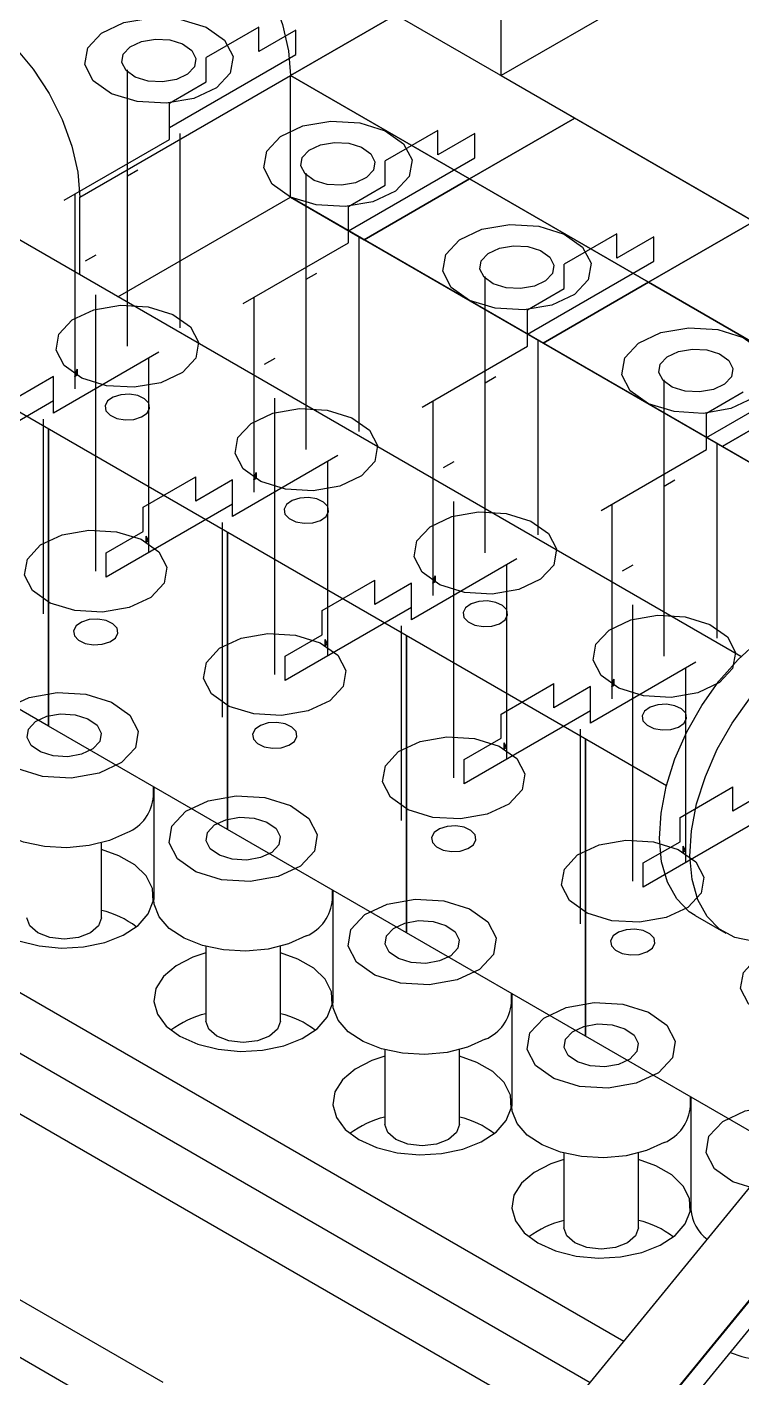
# Model space of a CAD drawing. Header units: millimetres. Extents: x 0 to 1189, y 0 to 841.
# Drawn here: x 449.1 to 497.1, y 477.6 to 568.4 of the extents above; entities that cross this region are included whole.
import ezdxf

# ---------------------------------------------------------------- set-up
doc = ezdxf.new("R2010")
doc.units = ezdxf.units.MM

msp = doc.modelspace()

# ---------------------------------------------------------------- linework, layer by layer
at = {"color": 7, "linetype": 'Continuous', "lineweight": 25}
for p, q in [((497.029, 526.08), (374.983, 596.535)), ((369.984, 587.874), (492.029, 517.419)), ((480.926, 565.087), (480.926, 573.252)), ((495.068, 573.251), (480.926, 565.087)), ((485.876, 562.229), (469.783, 571.519)), ((466.784, 565.087), (473.855, 569.169)), ((473.855, 569.169), (466.784, 565.087)), ((452.642, 556.924), (466.784, 565.088)), ((466.784, 556.922), (466.784, 565.088)), ((478.805, 558.147), (466.784, 565.087)), ((466.784, 565.087), (478.805, 558.147)), ((480.926, 565.087), (515.566, 545.089)), ((478.805, 558.147), (485.876, 562.229)), ((485.876, 562.229), (478.805, 558.147)), ((497.897, 555.29), (485.876, 562.229)), ((471.734, 554.065), (478.805, 558.147)), ((478.805, 558.147), (471.734, 554.065)), ((490.825, 551.208), (478.805, 558.147)), ((478.805, 558.147), (490.825, 551.208)), ((452.642, 551.704), (452.642, 556.924)), ((455.193, 550.231), (466.784, 556.922)), ((507.091, 533.653), (466.784, 556.922)), ((466.784, 556.922), (471.734, 554.065)), ((497.897, 555.29), (490.825, 551.208)), ((490.825, 551.208), (497.897, 555.29)), ((471.734, 554.065), (483.754, 547.126)), ((490.825, 551.208), (483.754, 547.126)), ((483.754, 547.126), (490.825, 551.208)), ((511.329, 539.371), (490.825, 551.208)), ((490.825, 551.208), (502.846, 544.268)), ((483.754, 547.126), (507.091, 533.653)), ((502.846, 544.268), (495.775, 540.186)), ((495.775, 540.186), (502.846, 544.268)), ((450.52, 521.405), (450.52, 541.382)), ((450.52, 541.382), (450.52, 521.405)), ((385.096, 540.189), (489.168, 480.11)), ((382.299, 537.721), (486.899, 477.337)), ((484.63, 474.564), (379.271, 535.386)), ((462.541, 534.442), (462.541, 514.466)), ((462.541, 514.466), (462.541, 534.442)), ((450.52, 521.405), (438.5, 528.345)), ((474.562, 527.503), (474.562, 507.526)), ((474.562, 507.526), (474.562, 527.503)), ((462.541, 514.466), (450.52, 521.405)), ((486.583, 500.587), (486.583, 520.563)), ((486.583, 520.563), (486.583, 500.587)), ((457.581, 516.709), (457.581, 517.329)), ((457.602, 517.317), (457.602, 509.77)), ((474.562, 507.526), (462.541, 514.466)), ((454.081, 508.544), (454.081, 513.56)), ((469.602, 509.77), (469.602, 510.39)), ((469.623, 510.378), (469.623, 502.83)), ((493.963, 508.682), (496.008, 507.501)), ((421.158, 396.988), (511.814, 507.788)), ((486.583, 500.587), (474.562, 507.526)), ((461.102, 506.621), (461.102, 501.604)), ((466.102, 501.604), (466.102, 506.621)), ((425.72, 394.952), (515.768, 505.009)), ((481.623, 502.83), (481.623, 503.45)), ((481.643, 503.438), (481.643, 495.891)), ((427.766, 395.564), (515.115, 502.322)), ((498.604, 493.648), (486.583, 500.587)), ((473.123, 499.681), (473.123, 494.665)), ((478.123, 494.665), (478.123, 499.681)), ((493.643, 495.891), (493.643, 496.511)), ((493.664, 496.499), (493.664, 488.951)), ((485.143, 492.742), (485.143, 487.725)), ((490.143, 487.725), (490.143, 492.742)), ((440.529, 487.552), (458.207, 477.347))]:
    msp.add_line(p, q, dxfattribs=at)
at = {"color": 7, "linetype": 'Continuous'}
for p, q in [((464.663, 568.35), (461.127, 566.308)), ((464.663, 566.716), (464.663, 568.35)), ((467.137, 568.145), (464.663, 566.716)), ((467.137, 566.512), (467.137, 568.145)), ((458.652, 561.614), (467.137, 566.512)), ((461.127, 564.675), (461.127, 566.308)), ((455.824, 546.916), (455.824, 565.47)), ((458.652, 563.247), (461.127, 564.675)), ((458.652, 561.614), (458.652, 563.247)), ((458.652, 560.797), (458.652, 561.614)), ((451.581, 556.715), (458.652, 560.797)), ((459.359, 561.205), (459.359, 548.141)), ((476.683, 561.41), (473.148, 559.369)), ((476.683, 559.777), (476.683, 561.41)), ((479.158, 561.206), (476.683, 559.777)), ((479.158, 559.573), (479.158, 561.206)), ((470.673, 554.674), (479.158, 559.573)), ((473.148, 557.736), (473.148, 559.369)), ((455.824, 558.349), (456.531, 558.757)), ((467.844, 539.977), (467.844, 558.531)), ((452.288, 557.123), (452.288, 544.059)), ((470.673, 556.307), (473.148, 557.736)), ((470.673, 554.674), (470.673, 556.307)), ((470.673, 553.858), (470.673, 554.674)), ((471.38, 554.266), (471.38, 541.201)), ((488.704, 554.471), (485.169, 552.43)), ((488.704, 552.837), (488.704, 554.471)), ((491.179, 554.266), (488.704, 552.837)), ((491.179, 552.633), (491.179, 554.266)), ((463.602, 549.776), (470.673, 553.858)), ((453.702, 553.042), (452.995, 552.634)), ((482.694, 547.735), (491.179, 552.633)), ((467.844, 551.409), (468.552, 551.817)), ((479.865, 533.037), (479.865, 551.591)), ((485.169, 550.796), (485.169, 552.43)), ((482.694, 549.368), (485.169, 550.796)), ((453.702, 531.813), (453.702, 550.367)), ((464.309, 550.184), (464.309, 537.119)), ((482.694, 547.735), (482.694, 549.368)), ((482.694, 546.918), (482.694, 547.735)), ((483.401, 547.326), (483.401, 534.262)), ((457.945, 546.51), (450.874, 542.428)), ((457.238, 546.102), (457.238, 533.037)), ((465.723, 546.102), (465.016, 545.694)), ((475.623, 542.836), (482.694, 546.918)), ((452.445, 545.374), (452.303, 544.884)), ((452.303, 544.884), (452.445, 545.374)), ((452.445, 544.965), (452.445, 545.374)), ((452.445, 545.374), (452.445, 544.965)), ((494.715, 540.795), (503.2, 545.694)), ((450.874, 544.878), (448.399, 543.449)), ((450.874, 543.244), (450.874, 544.878)), ((452.303, 544.884), (452.445, 544.965)), ((452.445, 544.965), (452.303, 544.884)), ((479.865, 544.47), (480.572, 544.878)), ((491.886, 526.098), (491.886, 544.652)), ((465.723, 524.873), (465.723, 543.427)), ((494.715, 542.428), (497.189, 543.857)), ((450.874, 543.244), (442.389, 538.346)), ((450.874, 542.428), (450.874, 543.244)), ((476.33, 543.244), (476.33, 530.18)), ((450.167, 542.02), (450.167, 528.955)), ((494.715, 540.795), (494.715, 542.428)), ((494.715, 539.979), (494.715, 540.795)), ((487.643, 535.897), (494.715, 539.979)), ((495.422, 540.387), (495.422, 527.322)), ((469.966, 539.57), (462.895, 535.488)), ((469.259, 539.162), (469.259, 526.098)), ((477.744, 539.163), (477.037, 538.755)), ((456.884, 536.101), (460.42, 538.142)), ((460.42, 536.509), (460.42, 538.142)), ((462.895, 537.938), (460.42, 536.509)), ((462.895, 536.305), (462.895, 537.938)), ((464.465, 538.434), (464.324, 537.944)), ((464.324, 537.944), (464.465, 538.434)), ((464.324, 537.944), (464.465, 538.026)), ((464.465, 538.026), (464.324, 537.944)), ((464.465, 538.026), (464.465, 538.434)), ((464.465, 538.434), (464.465, 538.026)), ((491.886, 537.53), (492.593, 537.938)), ((462.895, 536.305), (454.409, 531.407)), ((462.895, 535.488), (462.895, 536.305)), ((477.744, 517.934), (477.744, 536.488)), ((488.351, 536.305), (488.351, 523.24)), ((456.884, 534.468), (456.884, 536.101)), ((454.409, 533.04), (456.884, 534.468)), ((462.188, 535.08), (462.188, 522.016)), ((457.081, 534.172), (457.223, 533.845)), ((457.081, 533.763), (457.081, 534.172)), ((457.081, 534.172), (457.081, 533.763)), ((457.223, 533.845), (457.081, 534.172)), ((457.223, 533.845), (457.081, 533.763)), ((457.081, 533.763), (457.223, 533.845)), ((454.409, 531.407), (454.409, 533.04)), ((481.987, 532.631), (474.916, 528.549)), ((481.28, 532.223), (481.28, 519.158)), ((489.765, 532.223), (489.058, 531.815)), ((468.905, 529.162), (472.441, 531.203)), ((472.441, 529.57), (472.441, 531.203)), ((474.916, 530.999), (472.441, 529.57)), ((474.916, 529.365), (474.916, 530.999)), ((476.486, 531.495), (476.345, 531.005)), ((476.345, 531.005), (476.486, 531.495)), ((476.345, 531.005), (476.486, 531.087)), ((476.486, 531.087), (476.345, 531.005)), ((476.486, 531.087), (476.486, 531.495)), ((476.486, 531.495), (476.486, 531.087)), ((474.916, 529.365), (466.43, 524.467)), ((468.905, 527.529), (468.905, 529.162)), ((474.916, 528.549), (474.916, 529.365)), ((489.765, 510.994), (489.765, 529.548)), ((474.208, 528.141), (474.208, 515.076)), ((466.43, 526.1), (468.905, 527.529)), ((469.102, 527.232), (469.244, 526.905)), ((469.102, 526.824), (469.102, 527.232)), ((469.102, 527.232), (469.102, 526.824)), ((469.244, 526.905), (469.102, 527.232)), ((469.244, 526.905), (469.102, 526.824)), ((469.102, 526.824), (469.244, 526.905)), ((466.43, 524.467), (466.43, 526.1)), ((494.007, 525.692), (486.936, 521.609)), ((493.3, 525.283), (493.3, 512.219)), ((488.507, 524.555), (488.366, 524.065)), ((488.366, 524.065), (488.507, 524.555)), ((488.507, 524.147), (488.507, 524.555)), ((488.507, 524.555), (488.507, 524.147)), ((480.926, 522.222), (484.461, 524.263)), ((484.461, 522.63), (484.461, 524.263)), ((486.936, 524.059), (484.461, 522.63)), ((486.936, 522.426), (486.936, 524.059)), ((488.366, 524.065), (488.507, 524.147)), ((488.507, 524.147), (488.366, 524.065)), ((373.092, 522.623), (498.604, 450.166)), ((486.936, 522.426), (478.451, 517.528)), ((480.926, 520.589), (480.926, 522.222)), ((486.936, 521.609), (486.936, 522.426)), ((486.229, 521.201), (486.229, 508.137)), ((478.451, 519.161), (480.926, 520.589)), ((481.123, 520.293), (481.264, 519.966)), ((481.123, 519.884), (481.123, 520.293)), ((481.123, 520.293), (481.123, 519.884)), ((481.264, 519.966), (481.123, 520.293)), ((481.264, 519.966), (481.123, 519.884)), ((481.123, 519.884), (481.264, 519.966)), ((478.451, 517.528), (478.451, 519.161)), ((492.947, 515.283), (496.482, 517.324)), ((496.482, 515.691), (496.482, 517.324)), ((498.957, 517.12), (496.482, 515.691)), ((498.957, 515.487), (490.472, 510.588)), ((492.947, 513.65), (492.947, 515.283)), ((490.472, 512.221), (492.947, 513.65)), ((493.144, 513.353), (493.285, 513.027)), ((493.144, 512.945), (493.144, 513.353)), ((493.144, 513.353), (493.144, 512.945)), ((493.285, 513.027), (493.144, 513.353)), ((493.285, 513.027), (493.144, 512.945)), ((493.144, 512.945), (493.285, 513.027)), ((490.472, 510.588), (490.472, 512.221)), ((420.812, 389.018), (519.149, 509.205))]:
    msp.add_line(p, q, dxfattribs=at)
at = {"color": 7, "linetype": 'Continuous', "lineweight": 25, "flags": 128}
for points in [[(454.713, 577.83), (455.784, 578.227), (457.007, 578.276), (458.333, 577.975), (459.713, 577.335), (461.092, 576.382), (462.419, 575.152), (463.641, 573.691), (464.713, 572.057), (465.592, 570.312), (466.246, 568.523), (466.648, 566.759), (466.784, 565.088)], [(438.5, 565.088), (438.635, 566.602), (439.038, 567.902), (439.691, 568.936), (440.571, 569.666), (441.642, 570.063), (442.865, 570.112), (444.191, 569.811), (445.571, 569.171), (446.95, 568.218), (448.277, 566.988), (449.499, 565.527), (450.571, 563.893), (451.45, 562.148), (452.103, 560.359), (452.506, 558.595), (452.642, 556.924)], [(493.963, 508.682), (493.559, 508.95), (492.721, 509.805), (492.098, 510.931), (491.707, 512.294), (491.561, 513.852), (491.665, 515.558), (492.014, 517.361), (492.599, 519.205), (493.401, 521.035), (494.397, 522.795), (495.556, 524.431), (496.843, 525.893), (498.218, 527.138), (499.64, 528.128), (501.066, 528.832), (502.453, 529.229), (503.757, 529.307), (503.864, 529.298)], [(498.638, 506.982), (497.812, 506.969), (496.629, 507.212), (495.603, 507.77), (494.766, 508.625), (494.142, 509.751), (493.751, 511.113), (493.606, 512.672), (493.709, 514.378), (494.058, 516.181), (494.643, 518.025), (495.446, 519.855), (496.441, 521.614), (497.6, 523.25), (498.887, 524.713), (500.262, 525.958), (501.685, 526.948), (502.417, 527.345)], [(455.824, 514.26), (454.635, 513.728), (453.255, 513.383), (451.769, 513.247), (450.272, 513.329), (448.857, 513.623), (447.613, 514.111), (446.619, 514.762), (445.936, 515.536), (445.608, 516.383), (445.581, 516.709)], [(447.338, 507.523), (448.527, 506.991), (449.907, 506.646), (451.393, 506.51), (452.89, 506.592), (454.305, 506.886), (455.549, 507.374), (456.544, 508.025), (457.226, 508.799), (457.554, 509.646), (457.507, 510.514), (457.088, 511.348), (456.322, 512.095), (455.258, 512.709), (454.081, 513.121)], [(467.844, 507.32), (466.656, 506.788), (465.276, 506.443), (463.79, 506.308), (462.293, 506.389), (460.878, 506.683), (459.634, 507.171), (458.639, 507.823), (457.957, 508.596), (457.628, 509.444), (457.602, 509.77)], [(453.349, 507.523), (452.538, 507.21), (451.581, 507.1), (450.624, 507.21), (449.813, 507.523), (449.271, 507.991), (449.081, 508.544)], [(454.081, 508.544), (453.891, 507.991), (453.349, 507.523)], [(461.102, 506.182), (460.229, 505.898), (459.101, 505.323), (458.256, 504.605), (457.746, 503.788), (457.605, 502.924), (457.84, 502.066), (458.437, 501.27), (459.359, 500.584)], [(459.359, 500.584), (460.548, 500.051), (461.928, 499.707), (463.413, 499.571), (464.911, 499.653), (466.326, 499.947), (467.57, 500.435), (468.564, 501.086), (469.247, 501.86), (469.575, 502.707), (469.528, 503.575), (469.108, 504.408), (468.343, 505.156), (467.279, 505.77), (466.102, 506.182)], [(479.865, 500.381), (478.677, 499.849), (477.297, 499.504), (475.811, 499.368), (474.314, 499.45), (472.899, 499.744), (471.655, 500.232), (470.66, 500.883), (469.977, 501.657), (469.649, 502.504), (469.623, 502.83)], [(465.37, 500.584), (464.559, 500.271), (463.602, 500.161), (462.645, 500.271), (461.834, 500.584), (461.292, 501.052), (461.102, 501.604)], [(466.102, 501.604), (465.912, 501.052), (465.37, 500.584)], [(473.123, 499.242), (472.25, 498.958), (471.122, 498.384), (470.277, 497.666), (469.767, 496.849), (469.626, 495.985), (469.861, 495.127), (470.458, 494.33), (471.38, 493.644)], [(471.38, 493.644), (472.568, 493.112), (473.949, 492.767), (475.434, 492.631), (476.932, 492.713), (478.347, 493.007), (479.591, 493.495), (480.585, 494.146), (481.268, 494.92), (481.596, 495.767), (481.549, 496.635), (481.129, 497.469), (480.364, 498.216), (479.3, 498.83), (478.123, 499.242)], [(491.886, 493.441), (490.698, 492.909), (489.317, 492.564), (487.832, 492.429), (486.335, 492.51), (484.92, 492.804), (483.676, 493.292), (482.681, 493.944), (481.998, 494.717), (481.67, 495.565), (481.643, 495.891)], [(477.39, 493.644), (476.579, 493.331), (475.623, 493.221), (474.666, 493.331), (473.855, 493.644), (473.313, 494.112), (473.123, 494.665)], [(478.123, 494.665), (477.932, 494.112), (477.39, 493.644)], [(485.143, 492.303), (484.271, 492.019), (483.143, 491.444), (482.297, 490.726), (481.788, 489.909), (481.646, 489.045), (481.882, 488.188), (482.479, 487.391), (483.401, 486.705)], [(483.401, 486.705), (484.589, 486.173), (485.97, 485.828), (487.455, 485.692), (488.952, 485.774), (490.367, 486.068), (491.611, 486.556), (492.606, 487.207), (493.289, 487.981), (493.617, 488.828), (493.57, 489.696), (493.15, 490.529), (492.384, 491.277), (491.321, 491.891), (490.143, 492.303)], [(489.411, 486.705), (488.6, 486.392), (487.643, 486.282), (486.687, 486.392), (485.876, 486.705), (485.334, 487.173), (485.143, 487.725)], [(490.143, 487.725), (489.953, 487.173), (489.411, 486.705)]]:
    msp.add_lwpolyline(points, dxfattribs=at)
at = {"color": 7, "linetype": 'Continuous', "flags": 128}
for points in [[(462.36, 567.457), (462.922, 566.379), (462.727, 565.258), (461.803, 564.266), (460.292, 563.554), (458.424, 563.229), (456.483, 563.342), (454.765, 563.875), (453.53, 564.747), (452.968, 565.826), (453.163, 566.946), (454.087, 567.938), (455.598, 568.651), (457.466, 568.976), (459.407, 568.863), (461.125, 568.33), (462.36, 567.457)], [(460.152, 566.78), (460.433, 566.241), (460.336, 565.68), (459.874, 565.184), (459.119, 564.828), (458.185, 564.666), (457.214, 564.722), (456.355, 564.989), (455.738, 565.425), (455.456, 565.964), (455.554, 566.524), (456.016, 567.02), (456.771, 567.377), (457.705, 567.539), (458.676, 567.483), (459.535, 567.216), (460.152, 566.78)], [(460.152, 566.78), (460.433, 566.241), (460.336, 565.68), (459.874, 565.184), (459.119, 564.828), (458.185, 564.666), (457.214, 564.722), (456.355, 564.989), (455.738, 565.425), (455.456, 565.964), (455.554, 566.524), (456.016, 567.02), (456.771, 567.377), (457.705, 567.539), (458.676, 567.483), (459.535, 567.216), (460.152, 566.78)], [(460.152, 566.78), (460.433, 566.241), (460.336, 565.68), (459.874, 565.184), (459.119, 564.828), (458.185, 564.666), (457.214, 564.722), (456.355, 564.989), (455.738, 565.425), (455.456, 565.964), (455.554, 566.524), (456.016, 567.02), (456.771, 567.377), (457.705, 567.539), (458.676, 567.483), (459.535, 567.216), (460.152, 566.78)], [(474.381, 560.518), (474.943, 559.44), (474.747, 558.319), (473.824, 557.327), (472.313, 556.614), (470.445, 556.29), (468.504, 556.403), (466.785, 556.936), (465.551, 557.808), (464.989, 558.886), (465.184, 560.007), (466.108, 560.999), (467.618, 561.711), (469.487, 562.036), (471.428, 561.923), (473.146, 561.39), (474.381, 560.518)], [(472.173, 559.84), (472.454, 559.301), (472.357, 558.741), (471.895, 558.245), (471.139, 557.889), (470.205, 557.726), (469.235, 557.783), (468.376, 558.049), (467.758, 558.485), (467.477, 559.025), (467.575, 559.585), (468.037, 560.081), (468.792, 560.437), (469.726, 560.6), (470.697, 560.543), (471.556, 560.277), (472.173, 559.84)], [(472.173, 559.84), (472.454, 559.301), (472.357, 558.741), (471.895, 558.245), (471.139, 557.889), (470.205, 557.726), (469.235, 557.783), (468.376, 558.049), (467.758, 558.485), (467.477, 559.025), (467.575, 559.585), (468.037, 560.081), (468.792, 560.437), (469.726, 560.6), (470.697, 560.543), (471.556, 560.277), (472.173, 559.84)], [(472.173, 559.84), (472.454, 559.301), (472.357, 558.741), (471.895, 558.245), (471.139, 557.889), (470.205, 557.726), (469.235, 557.783), (468.376, 558.049), (467.758, 558.485), (467.477, 559.025), (467.575, 559.585), (468.037, 560.081), (468.792, 560.437), (469.726, 560.6), (470.697, 560.543), (471.556, 560.277), (472.173, 559.84)], [(486.401, 553.579), (486.964, 552.5), (486.768, 551.38), (485.845, 550.387), (484.334, 549.675), (482.466, 549.35), (480.525, 549.463), (478.806, 549.996), (477.572, 550.868), (477.01, 551.947), (477.205, 553.067), (478.128, 554.059), (479.639, 554.772), (481.507, 555.097), (483.448, 554.984), (485.167, 554.451), (486.401, 553.579)], [(484.194, 552.901), (484.475, 552.362), (484.377, 551.801), (483.916, 551.305), (483.16, 550.949), (482.226, 550.787), (481.256, 550.843), (480.396, 551.11), (479.779, 551.546), (479.498, 552.085), (479.596, 552.645), (480.058, 553.141), (480.813, 553.498), (481.747, 553.66), (482.718, 553.604), (483.577, 553.337), (484.194, 552.901)], [(484.194, 552.901), (484.475, 552.362), (484.377, 551.801), (483.916, 551.305), (483.16, 550.949), (482.226, 550.787), (481.256, 550.843), (480.396, 551.11), (479.779, 551.546), (479.498, 552.085), (479.596, 552.645), (480.058, 553.141), (480.813, 553.498), (481.747, 553.66), (482.718, 553.604), (483.577, 553.337), (484.194, 552.901)], [(484.194, 552.901), (484.475, 552.362), (484.377, 551.801), (483.916, 551.305), (483.16, 550.949), (482.226, 550.787), (481.256, 550.843), (480.396, 551.11), (479.779, 551.546), (479.498, 552.085), (479.596, 552.645), (480.058, 553.141), (480.813, 553.498), (481.747, 553.66), (482.718, 553.604), (483.577, 553.337), (484.194, 552.901)], [(460.062, 548.217), (460.602, 547.182), (460.414, 546.106), (459.527, 545.154), (458.077, 544.47), (456.284, 544.158), (454.42, 544.266), (452.77, 544.778), (451.586, 545.615), (451.046, 546.651), (451.233, 547.726), (452.12, 548.679), (453.57, 549.363), (455.364, 549.674), (457.227, 549.566), (458.877, 549.054), (460.062, 548.217)], [(498.422, 546.639), (498.984, 545.561), (498.789, 544.44), (497.866, 543.448), (496.355, 542.735), (494.487, 542.411), (492.546, 542.524), (490.827, 543.057), (489.593, 543.929), (489.03, 545.007), (489.226, 546.128), (490.149, 547.12), (491.66, 547.833), (493.528, 548.157), (495.469, 548.044), (497.188, 547.511), (498.422, 546.639)], [(496.215, 545.962), (496.496, 545.422), (496.398, 544.862), (495.936, 544.366), (495.181, 544.01), (494.247, 543.847), (493.277, 543.904), (492.417, 544.17), (491.8, 544.606), (491.519, 545.146), (491.617, 545.706), (492.078, 546.202), (492.834, 546.558), (493.768, 546.721), (494.738, 546.664), (495.598, 546.398), (496.215, 545.962)], [(496.215, 545.962), (496.496, 545.422), (496.398, 544.862), (495.936, 544.366), (495.181, 544.01), (494.247, 543.847), (493.277, 543.904), (492.417, 544.17), (491.8, 544.606), (491.519, 545.146), (491.617, 545.706), (492.078, 546.202), (492.834, 546.558), (493.768, 546.721), (494.738, 546.664), (495.598, 546.398), (496.215, 545.962)], [(496.215, 545.962), (496.496, 545.422), (496.398, 544.862), (495.936, 544.366), (495.181, 544.01), (494.247, 543.847), (493.277, 543.904), (492.417, 544.17), (491.8, 544.606), (491.519, 545.146), (491.617, 545.706), (492.078, 546.202), (492.834, 546.558), (493.768, 546.721), (494.738, 546.664), (495.598, 546.398), (496.215, 545.962)], [(456.528, 543.598), (455.967, 543.695), (455.385, 543.662), (454.87, 543.502), (454.499, 543.24), (454.331, 542.916), (454.389, 542.58), (454.666, 542.283), (455.119, 542.069), (455.68, 541.971), (456.262, 542.005), (456.778, 542.165), (457.148, 542.427), (457.317, 542.75), (457.258, 543.087), (456.981, 543.384), (456.528, 543.598)], [(472.083, 541.278), (472.622, 540.242), (472.435, 539.167), (471.548, 538.214), (470.098, 537.53), (468.305, 537.218), (466.441, 537.327), (464.791, 537.839), (463.606, 538.676), (463.067, 539.711), (463.254, 540.787), (464.141, 541.739), (465.591, 542.423), (467.384, 542.735), (469.248, 542.627), (470.898, 542.115), (472.083, 541.278)], [(468.549, 536.659), (467.988, 536.756), (467.406, 536.722), (466.89, 536.562), (466.52, 536.3), (466.351, 535.977), (466.41, 535.641), (466.687, 535.343), (467.14, 535.129), (467.701, 535.032), (468.283, 535.066), (468.799, 535.226), (469.169, 535.487), (469.338, 535.811), (469.279, 536.147), (469.002, 536.445), (468.549, 536.659)], [(484.103, 534.338), (484.643, 533.303), (484.456, 532.227), (483.569, 531.275), (482.119, 530.591), (480.325, 530.279), (478.462, 530.387), (476.812, 530.899), (475.627, 531.736), (475.087, 532.772), (475.275, 533.847), (476.161, 534.8), (477.612, 535.484), (479.405, 535.795), (481.269, 535.687), (482.918, 535.175), (484.103, 534.338)], [(449.464, 530.512), (448.924, 531.547), (449.112, 532.623), (449.999, 533.575), (451.449, 534.259), (453.242, 534.571), (455.106, 534.462), (456.756, 533.951), (457.94, 533.113), (458.48, 532.078), (458.293, 531.002), (457.406, 530.05), (455.956, 529.366), (454.162, 529.054), (452.299, 529.163), (450.649, 529.674), (449.464, 530.512)], [(480.57, 529.719), (480.009, 529.816), (479.427, 529.783), (478.911, 529.623), (478.541, 529.361), (478.372, 529.037), (478.431, 528.701), (478.708, 528.404), (479.161, 528.19), (479.722, 528.093), (480.304, 528.126), (480.819, 528.286), (481.19, 528.548), (481.358, 528.872), (481.3, 529.208), (481.023, 529.505), (480.57, 529.719)], [(496.124, 527.399), (496.664, 526.363), (496.476, 525.288), (495.59, 524.335), (494.14, 523.651), (492.346, 523.34), (490.483, 523.448), (488.833, 523.96), (487.648, 524.797), (487.108, 525.832), (487.296, 526.908), (488.182, 527.86), (489.633, 528.544), (491.426, 528.856), (493.289, 528.748), (494.939, 528.236), (496.124, 527.399)], [(452.998, 526.965), (453.559, 526.868), (454.141, 526.902), (454.656, 527.062), (455.027, 527.323), (455.195, 527.647), (455.137, 527.983), (454.86, 528.281), (454.407, 528.494), (453.846, 528.592), (453.264, 528.558), (452.748, 528.398), (452.378, 528.136), (452.209, 527.813), (452.268, 527.477), (452.545, 527.179), (452.998, 526.965)], [(461.485, 523.572), (460.945, 524.608), (461.133, 525.683), (462.019, 526.636), (463.47, 527.32), (465.263, 527.631), (467.127, 527.523), (468.776, 527.011), (469.961, 526.174), (470.501, 525.139), (470.313, 524.063), (469.427, 523.111), (467.977, 522.426), (466.183, 522.115), (464.32, 522.223), (462.67, 522.735), (461.485, 523.572)], [(447.166, 519.437), (446.604, 520.515), (446.8, 521.636), (447.723, 522.628), (449.234, 523.34), (451.102, 523.665), (453.043, 523.552), (454.761, 523.019), (455.996, 522.147), (456.558, 521.068), (456.363, 519.948), (455.439, 518.956), (453.928, 518.243), (452.06, 517.919), (450.119, 518.031), (448.401, 518.564), (447.166, 519.437)], [(492.59, 522.78), (492.03, 522.877), (491.448, 522.843), (490.932, 522.683), (490.562, 522.422), (490.393, 522.098), (490.452, 521.762), (490.729, 521.464), (491.182, 521.25), (491.742, 521.153), (492.325, 521.187), (492.84, 521.347), (493.211, 521.608), (493.379, 521.932), (493.321, 522.268), (493.044, 522.566), (492.59, 522.78)], [(449.374, 520.114), (449.093, 520.653), (449.19, 521.214), (449.652, 521.71), (450.407, 522.066), (451.341, 522.228), (452.312, 522.172), (453.171, 521.905), (453.788, 521.469), (454.07, 520.93), (453.972, 520.37), (453.51, 519.874), (452.755, 519.517), (451.821, 519.355), (450.85, 519.412), (449.991, 519.678), (449.374, 520.114)], [(449.374, 520.114), (449.093, 520.653), (449.19, 521.214), (449.652, 521.71), (450.407, 522.066), (451.341, 522.228), (452.312, 522.172), (453.171, 521.905), (453.788, 521.469), (454.07, 520.93), (453.972, 520.37), (453.51, 519.874), (452.755, 519.517), (451.821, 519.355), (450.85, 519.412), (449.991, 519.678), (449.374, 520.114)], [(449.374, 520.114), (449.093, 520.653), (449.19, 521.214), (449.652, 521.71), (450.407, 522.066), (451.341, 522.228), (452.312, 522.172), (453.171, 521.905), (453.788, 521.469), (454.07, 520.93), (453.972, 520.37), (453.51, 519.874), (452.755, 519.517), (451.821, 519.355), (450.85, 519.412), (449.991, 519.678), (449.374, 520.114)], [(465.019, 520.026), (465.579, 519.928), (466.162, 519.962), (466.677, 520.122), (467.048, 520.384), (467.216, 520.707), (467.158, 521.044), (466.881, 521.341), (466.427, 521.555), (465.867, 521.652), (465.285, 521.619), (464.769, 521.459), (464.399, 521.197), (464.23, 520.873), (464.289, 520.537), (464.566, 520.24), (465.019, 520.026)], [(473.506, 516.633), (472.966, 517.668), (473.154, 518.744), (474.04, 519.696), (475.491, 520.38), (477.284, 520.692), (479.147, 520.584), (480.797, 520.072), (481.982, 519.235), (482.522, 518.199), (482.334, 517.123), (481.448, 516.171), (479.997, 515.487), (478.204, 515.175), (476.341, 515.284), (474.691, 515.795), (473.506, 516.633)], [(459.187, 512.497), (458.625, 513.576), (458.82, 514.696), (459.744, 515.688), (461.254, 516.401), (463.123, 516.725), (465.064, 516.613), (466.782, 516.08), (468.017, 515.207), (468.579, 514.129), (468.383, 513.008), (467.46, 512.016), (465.949, 511.304), (464.081, 510.979), (462.14, 511.092), (460.421, 511.625), (459.187, 512.497)], [(461.394, 513.175), (461.113, 513.714), (461.211, 514.274), (461.673, 514.77), (462.428, 515.127), (463.362, 515.289), (464.333, 515.232), (465.192, 514.966), (465.809, 514.53), (466.09, 513.991), (465.993, 513.43), (465.531, 512.934), (464.776, 512.578), (463.841, 512.416), (462.871, 512.472), (462.012, 512.739), (461.394, 513.175)], [(461.394, 513.175), (461.113, 513.714), (461.211, 514.274), (461.673, 514.77), (462.428, 515.127), (463.362, 515.289), (464.333, 515.232), (465.192, 514.966), (465.809, 514.53), (466.09, 513.991), (465.993, 513.43), (465.531, 512.934), (464.776, 512.578), (463.841, 512.416), (462.871, 512.472), (462.012, 512.739), (461.394, 513.175)], [(461.394, 513.175), (461.113, 513.714), (461.211, 514.274), (461.673, 514.77), (462.428, 515.127), (463.362, 515.289), (464.333, 515.232), (465.192, 514.966), (465.809, 514.53), (466.09, 513.991), (465.993, 513.43), (465.531, 512.934), (464.776, 512.578), (463.841, 512.416), (462.871, 512.472), (462.012, 512.739), (461.394, 513.175)], [(477.04, 513.086), (477.6, 512.989), (478.183, 513.023), (478.698, 513.183), (479.068, 513.444), (479.237, 513.768), (479.178, 514.104), (478.901, 514.402), (478.448, 514.616), (477.888, 514.713), (477.305, 514.679), (476.79, 514.519), (476.42, 514.257), (476.251, 513.934), (476.31, 513.598), (476.587, 513.3), (477.04, 513.086)], [(485.527, 509.693), (484.987, 510.729), (485.175, 511.804), (486.061, 512.757), (487.511, 513.441), (489.305, 513.752), (491.168, 513.644), (492.818, 513.132), (494.003, 512.295), (494.543, 511.26), (494.355, 510.184), (493.469, 509.232), (492.018, 508.548), (490.225, 508.236), (488.361, 508.344), (486.712, 508.856), (485.527, 509.693)], [(471.208, 505.558), (470.646, 506.636), (470.841, 507.757), (471.765, 508.749), (473.275, 509.461), (475.143, 509.786), (477.085, 509.673), (478.803, 509.14), (480.037, 508.268), (480.6, 507.189), (480.404, 506.069), (479.481, 505.077), (477.97, 504.364), (476.102, 504.04), (474.161, 504.152), (472.442, 504.686), (471.208, 505.558)], [(473.415, 506.235), (473.134, 506.774), (473.232, 507.335), (473.694, 507.831), (474.449, 508.187), (475.383, 508.349), (476.354, 508.293), (477.213, 508.026), (477.83, 507.59), (478.111, 507.051), (478.013, 506.491), (477.552, 505.995), (476.796, 505.639), (475.862, 505.476), (474.892, 505.533), (474.032, 505.799), (473.415, 506.235)], [(473.415, 506.235), (473.134, 506.774), (473.232, 507.335), (473.694, 507.831), (474.449, 508.187), (475.383, 508.349), (476.354, 508.293), (477.213, 508.026), (477.83, 507.59), (478.111, 507.051), (478.013, 506.491), (477.552, 505.995), (476.796, 505.639), (475.862, 505.476), (474.892, 505.533), (474.032, 505.799), (473.415, 506.235)], [(473.415, 506.235), (473.134, 506.774), (473.232, 507.335), (473.694, 507.831), (474.449, 508.187), (475.383, 508.349), (476.354, 508.293), (477.213, 508.026), (477.83, 507.59), (478.111, 507.051), (478.013, 506.491), (477.552, 505.995), (476.796, 505.639), (475.862, 505.476), (474.892, 505.533), (474.032, 505.799), (473.415, 506.235)], [(489.061, 506.147), (489.621, 506.05), (490.203, 506.083), (490.719, 506.243), (491.089, 506.505), (491.258, 506.828), (491.199, 507.165), (490.922, 507.462), (490.469, 507.676), (489.909, 507.773), (489.326, 507.74), (488.811, 507.58), (488.44, 507.318), (488.272, 506.994), (488.33, 506.658), (488.607, 506.361), (489.061, 506.147)], [(497.547, 502.754), (497.008, 503.789), (497.195, 504.865), (498.082, 505.817), (499.532, 506.501), (501.326, 506.813), (503.189, 506.705), (504.839, 506.193), (506.024, 505.356), (506.564, 504.32), (506.376, 503.245), (505.489, 502.292), (504.039, 501.608), (502.246, 501.296), (500.382, 501.405), (498.732, 501.917), (497.547, 502.754)], [(483.229, 498.618), (482.666, 499.697), (482.862, 500.817), (483.785, 501.809), (485.296, 502.522), (487.164, 502.846), (489.105, 502.734), (490.824, 502.201), (492.058, 501.328), (492.62, 500.25), (492.425, 499.129), (491.502, 498.137), (489.991, 497.425), (488.123, 497.1), (486.182, 497.213), (484.463, 497.746), (483.229, 498.618)], [(485.436, 499.296), (485.155, 499.835), (485.253, 500.395), (485.714, 500.891), (486.47, 501.248), (487.404, 501.41), (488.374, 501.353), (489.234, 501.087), (489.851, 500.651), (490.132, 500.112), (490.034, 499.551), (489.573, 499.055), (488.817, 498.699), (487.883, 498.537), (486.913, 498.593), (486.053, 498.86), (485.436, 499.296)], [(485.436, 499.296), (485.155, 499.835), (485.253, 500.395), (485.714, 500.891), (486.47, 501.248), (487.404, 501.41), (488.374, 501.353), (489.234, 501.087), (489.851, 500.651), (490.132, 500.112), (490.034, 499.551), (489.573, 499.055), (488.817, 498.699), (487.883, 498.537), (486.913, 498.593), (486.053, 498.86), (485.436, 499.296)], [(485.436, 499.296), (485.155, 499.835), (485.253, 500.395), (485.714, 500.891), (486.47, 501.248), (487.404, 501.41), (488.374, 501.353), (489.234, 501.087), (489.851, 500.651), (490.132, 500.112), (490.034, 499.551), (489.573, 499.055), (488.817, 498.699), (487.883, 498.537), (486.913, 498.593), (486.053, 498.86), (485.436, 499.296)], [(495.25, 491.679), (494.687, 492.757), (494.883, 493.878), (495.806, 494.87), (497.317, 495.582), (499.185, 495.907), (501.126, 495.794), (502.845, 495.261), (504.079, 494.389), (504.641, 493.311), (504.446, 492.19), (503.522, 491.198), (502.012, 490.485), (500.144, 490.161), (498.202, 490.274), (496.484, 490.807), (495.25, 491.679)]]:
    msp.add_lwpolyline(points, dxfattribs=at)
at = {"color": 7, "linetype": 'Continuous', "lineweight": 25}
for centre, radius, start, end in [((454.7, 516.921), 2.888, 292.88644, 355.79342), ((452.68, 503.027), 6.172, 52.60619, 76.88021), ((466.721, 509.981), 2.888, 292.88644, 355.79342), ((478.742, 503.042), 2.888, 292.88644, 355.79342), ((462.581, 495.922), 6.351, 103.46743, 127.04617), ((464.701, 496.088), 6.172, 52.60619, 76.88021), ((490.763, 496.103), 2.888, 292.88644, 355.79342), ((474.602, 488.983), 6.351, 103.46743, 127.04617), ((476.722, 489.148), 6.172, 52.60619, 76.88021), ((496.366, 489.135), 2.708, 183.90327, 233.77755), ((486.623, 482.043), 6.351, 103.46743, 127.04617), ((488.742, 482.209), 6.172, 52.60619, 76.88021), ((499.632, 488.265), 9.521, 249.59206, 275.72788)]:
    msp.add_arc(centre, radius, start, end, dxfattribs=at)

doc.saveas('drawing.dxf')
